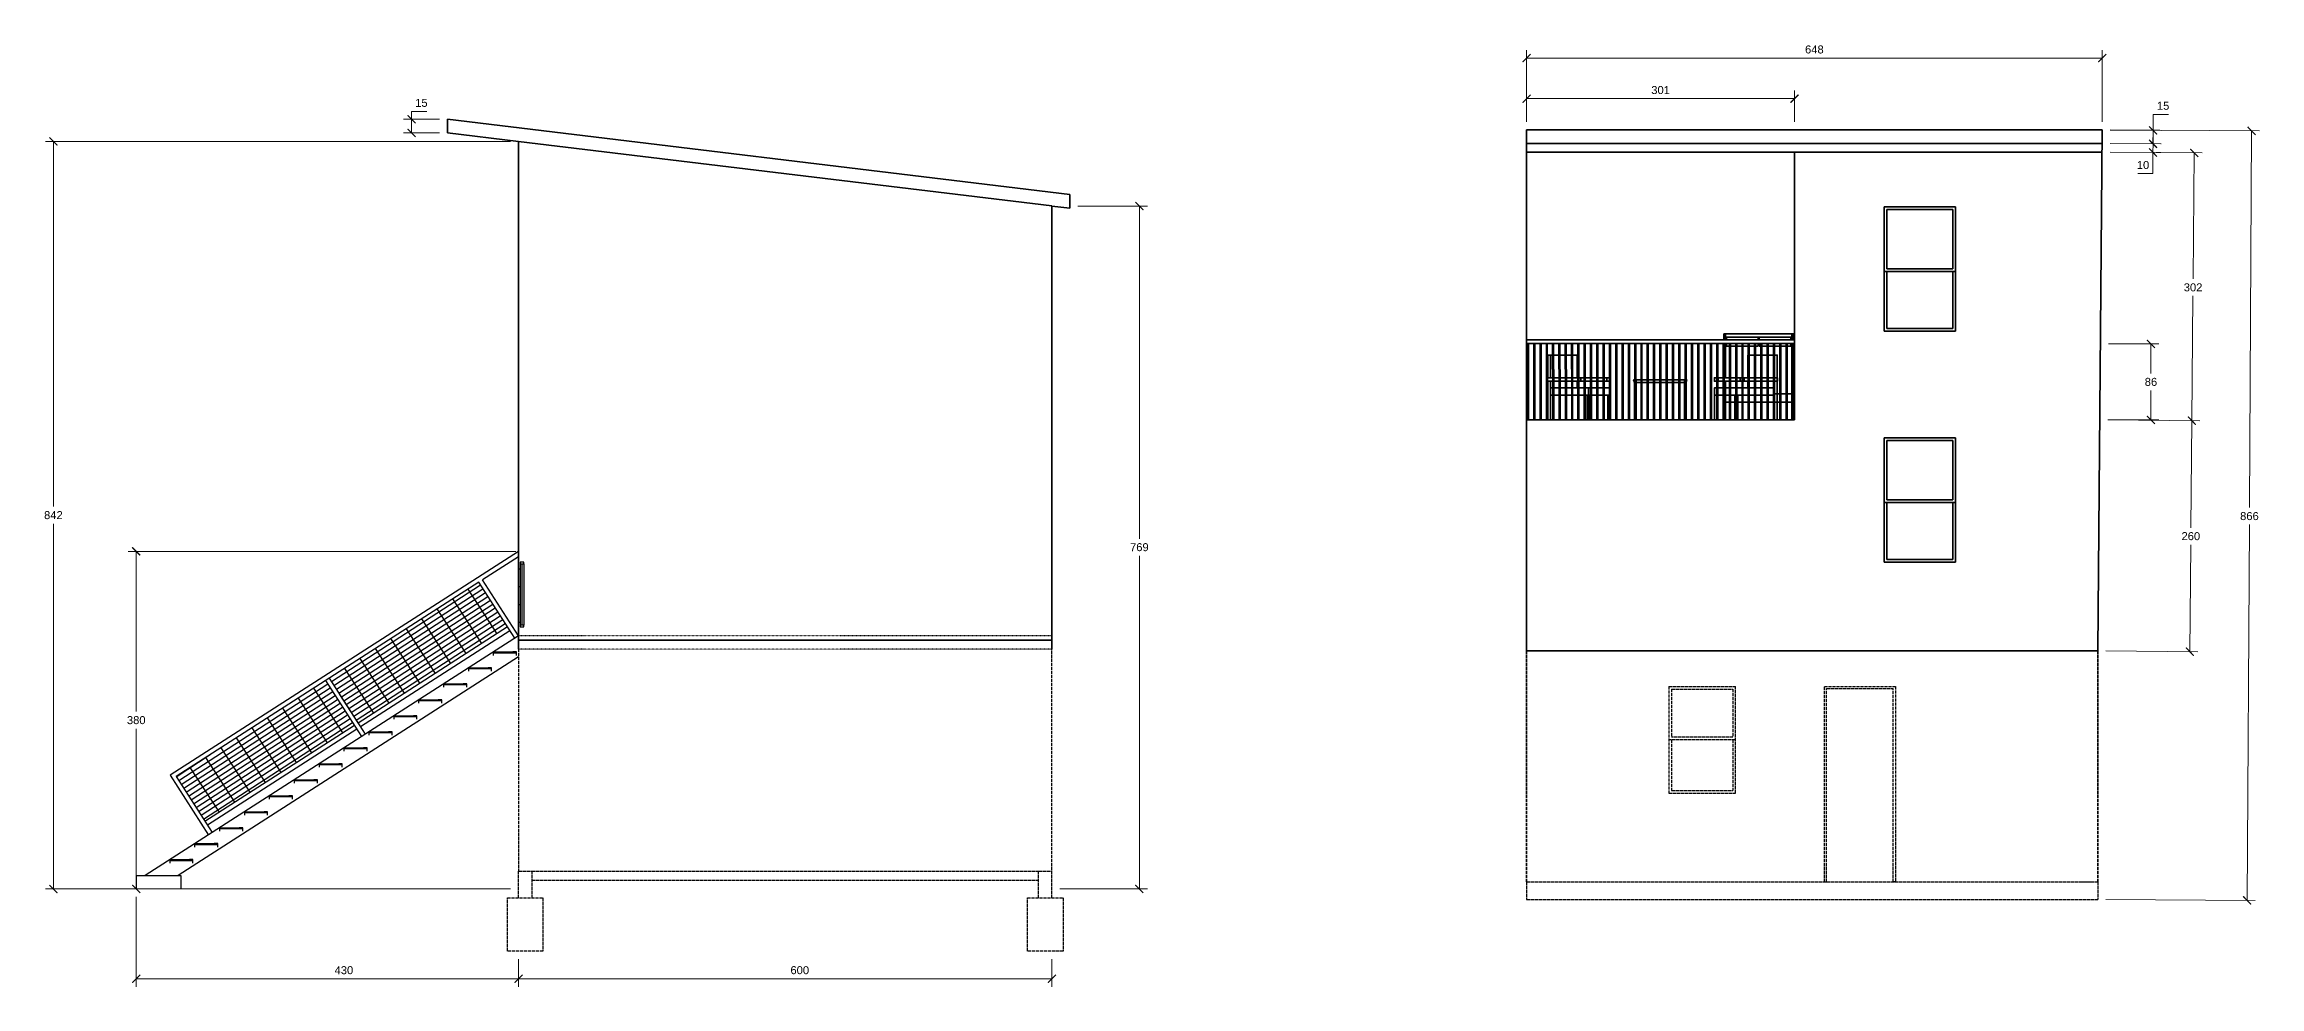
# Model space of a CAD drawing. Header units: millimetres. Extents: x 588 to 4422, y 307 to 1368.
# Drawn here: x 1930 to 4422, y 307 to 1368 of the extents above; entities that cross this region are included whole.
import ezdxf

# ---------------------------------------------------------------- set-up
doc = ezdxf.new("R2010")
doc.units = ezdxf.units.MM
doc.linetypes.add('ACAD_ISO02W100', pattern=[15, 12, -3])
doc.linetypes.add('ACAD_ISO03W100', pattern=[30, 12, -18])
for name, color, linetype in [('A-FLOR-INTR', 3, 'ACAD_ISO03W100'), ('A-FLOR-STRS-EXTR', 1, 'Continuous'), ('A-STRUCTURE', 4, 'Continuous')]:
    doc.layers.add(name, color=color, linetype=linetype)
for name, color, linetype, lineweight in [('A-FLOR-LEVL', 3, 'Continuous', 35), ('A-FURN', 2, 'Continuous', 35), ('A-ROOF', 3, 'Continuous', 35), ('A-WALL-FULL-EXTR', 3, 'Continuous', 35), ('QUOTE', 5, 'Continuous', 13)]:
    doc.layers.add(name, color=color, linetype=linetype, lineweight=lineweight)
doc.styles.get("Standard").update_dxf_attribs({"font": 'arial.ttf'})
doc.dimstyles.new('ISO-25', dxfattribs={"dimtxt": 2.5, "dimasz": 2.5, "dimexe": 1.25, "dimexo": 0.625, "dimtad": 1, "dimtxsty": 'Standard', "dimcen": 2.5, "dimadec": 0, "dimazin": 0, "dimtfac": 1, "dimtmove": 0, "dimatfit": 3, "dimfxl": 1, "dimarcsym": 0})

# ---------------------------------------------------------------- blocks, each defined once
blk = doc.blocks.new('_ArchTick')
at = {"color": 0, "linetype": 'ByBlock', "const_width": 0.15}
blk.add_lwpolyline([(-0.5, -0.5), (0.5, 0.5)], dxfattribs=at)
blk = doc.blocks.new('*D11')
at = {"layer": 'Defpoints', "color": 0, "transparency": 16777216}
for p in [(4243, 1030.9), (4242.3, 945.4), (4299.9, 945.4)]:
    blk.add_point(p, dxfattribs=at)
at = {"layer": 'QUOTE', "color": 0, "transparency": 16777216}
for p, q in [((4252, 1030.9), (4308.9, 1030.9)), ((4299.9, 1030.9), (4299.9, 997.8)), ((4299.9, 945.4), (4299.9, 978.6)), ((4251.3, 945.4), (4308.9, 945.4))]:
    blk.add_line(p, q, dxfattribs=at)
at = {"layer": 'QUOTE', "color": 0, "transparency": 16777216, "xscale": 9, "yscale": 9, "zscale": 9}
for p, rotation in [((4299.9, 1030.9), 90), ((4299.9, 945.4), 270)]:
    blk.add_blockref('_ArchTick', p, dxfattribs=dict(at, rotation=rotation))
at = {"layer": 'QUOTE', "color": 0, "transparency": 16777216, "insert": (4299.9, 988.2), "char_height": 9, "attachment_point": 5}
blk.add_mtext('86', dxfattribs=at)
blk = doc.blocks.new('*D13')
at = {"layer": 'Defpoints', "color": 0, "transparency": 16777216}
for p in [(4242.3, 945.4), (4240, 685.4), (4343.7, 684.5)]:
    blk.add_point(p, dxfattribs=at)
at = {"layer": 'QUOTE', "color": 0, "transparency": 16777216}
for p, q in [((4251.3, 945.4), (4355, 944.5)), ((4346, 944.5), (4344.9, 824.1)), ((4343.7, 684.5), (4344.7, 804.9)), ((4249, 685.3), (4352.7, 684.4))]:
    blk.add_line(p, q, dxfattribs=at)
at = {"layer": 'QUOTE', "color": 0, "transparency": 16777216, "xscale": 9, "yscale": 9, "zscale": 9}
for p, rotation in [((4346, 944.5), 89.50404895550439), ((4343.7, 684.5), 269.5040489555044)]:
    blk.add_blockref('_ArchTick', p, dxfattribs=dict(at, rotation=rotation))
at = {"layer": 'QUOTE', "color": 0, "transparency": 16777216, "insert": (4344.8, 814.5), "char_height": 9, "attachment_point": 5}
blk.add_mtext('260', dxfattribs=at)
blk = doc.blocks.new('*D14')
at = {"layer": 'Defpoints', "color": 0, "transparency": 16777216}
for p in [(4244.9, 1247), (4242.3, 945.4), (4346, 944.5)]:
    blk.add_point(p, dxfattribs=at)
at = {"layer": 'QUOTE', "color": 0, "transparency": 16777216}
for p, q in [((4253.9, 1246.9), (4357.6, 1246)), ((4348.6, 1246.1), (4347.3, 1104.2)), ((4346, 944.5), (4347.2, 1085)), ((4251.3, 945.4), (4355, 944.5))]:
    blk.add_line(p, q, dxfattribs=at)
at = {"layer": 'QUOTE', "color": 0, "transparency": 16777216, "xscale": 9, "yscale": 9, "zscale": 9}
for p, rotation in [((4348.6, 1246.1), 89.5040489555192), ((4346, 944.5), 269.5040489555192)]:
    blk.add_blockref('_ArchTick', p, dxfattribs=dict(at, rotation=rotation))
at = {"layer": 'QUOTE', "color": 0, "transparency": 16777216, "insert": (4347.3, 1094.6), "char_height": 9, "attachment_point": 5}
blk.add_mtext('302', dxfattribs=at)
blk = doc.blocks.new('*D15')
at = {"layer": 'Defpoints', "color": 0, "transparency": 16777216}
for p in [(4245.1, 1271.8), (4240, 405.4), (4408.2, 404.5)]:
    blk.add_point(p, dxfattribs=at)
at = {"layer": 'QUOTE', "color": 0, "transparency": 16777216}
for p, q in [((4254.1, 1271.8), (4422.2, 1270.8)), ((4413.2, 1270.8), (4410.8, 846.7)), ((4408.2, 404.5), (4410.6, 827.5)), ((4249, 405.4), (4417.2, 404.4))]:
    blk.add_line(p, q, dxfattribs=at)
at = {"layer": 'QUOTE', "color": 0, "transparency": 16777216, "xscale": 9, "yscale": 9, "zscale": 9}
for p, rotation in [((4413.2, 1270.8), 89.66430896421528), ((4408.2, 404.5), 269.6643089642153)]:
    blk.add_blockref('_ArchTick', p, dxfattribs=dict(at, rotation=rotation))
at = {"layer": 'QUOTE', "color": 0, "transparency": 16777216, "insert": (4410.7, 837.1), "char_height": 9, "attachment_point": 5}
blk.add_mtext('866', dxfattribs=at)
blk = doc.blocks.new('*D16')
at = {"layer": 'Defpoints', "color": 0, "transparency": 16777216}
for p in [(4245.1, 1271.8), (4245, 1256.7), (4302.2, 1256.2)]:
    blk.add_point(p, dxfattribs=at)
at = {"layer": 'QUOTE', "color": 0, "transparency": 16777216}
for p, q in [((4254.1, 1271.7), (4311.3, 1271.3)), ((4302.2, 1256.2), (4302.3, 1271.3)), ((4302.3, 1271.3), (4302.5, 1289.4)), ((4302.5, 1289.4), (4319.6, 1289.4)), ((4254, 1256.6), (4311.2, 1256.1))]:
    blk.add_line(p, q, dxfattribs=at)
at = {"layer": 'QUOTE', "color": 0, "transparency": 16777216, "xscale": 9, "yscale": 9, "zscale": 9}
for p, rotation in [((4302.3, 1271.3), 89.50402273631893), ((4302.2, 1256.2), 269.504022736319)]:
    blk.add_blockref('_ArchTick', p, dxfattribs=dict(at, rotation=rotation))
at = {"layer": 'QUOTE', "color": 0, "transparency": 16777216, "insert": (4313.6, 1299), "char_height": 9, "attachment_point": 5}
blk.add_mtext('15', dxfattribs=at)
blk = doc.blocks.new('*D17')
at = {"layer": 'Defpoints', "color": 0, "transparency": 16777216}
for p in [(3899, 1307.1), (3597.6, 1271.8), (3899, 1271.8)]:
    blk.add_point(p, dxfattribs=at)
at = {"layer": 'QUOTE', "color": 0, "transparency": 16777216}
for p, q in [((3597.6, 1280.8), (3597.6, 1316.1)), ((3597.6, 1307.1), (3899, 1307.1)), ((3899, 1280.8), (3899, 1316.1))]:
    blk.add_line(p, q, dxfattribs=at)
at = {"layer": 'QUOTE', "color": 0, "transparency": 16777216, "xscale": 9, "yscale": 9, "zscale": 9, "rotation": 180}
blk.add_blockref('_ArchTick', (3597.6, 1307.1), dxfattribs=at)
at = {"layer": 'QUOTE', "color": 0, "transparency": 16777216, "xscale": 9, "yscale": 9, "zscale": 9}
blk.add_blockref('_ArchTick', (3899, 1307.1), dxfattribs=at)
at = {"layer": 'QUOTE', "color": 0, "transparency": 16777216, "insert": (3748.3, 1316.7), "char_height": 9, "attachment_point": 5}
blk.add_mtext('301', dxfattribs=at)
blk = doc.blocks.new('*D12')
at = {"layer": 'Defpoints', "color": 0, "transparency": 16777216}
for p in [(4245.1, 1352.8), (3597.6, 1271.8), (4245.1, 1271.8)]:
    blk.add_point(p, dxfattribs=at)
at = {"layer": 'QUOTE', "color": 0, "transparency": 16777216}
for p, q in [((3597.6, 1280.8), (3597.6, 1361.8)), ((3597.6, 1352.8), (4245.1, 1352.8)), ((4245.1, 1280.8), (4245.1, 1361.8))]:
    blk.add_line(p, q, dxfattribs=at)
at = {"layer": 'QUOTE', "color": 0, "transparency": 16777216, "xscale": 9, "yscale": 9, "zscale": 9, "rotation": 180}
blk.add_blockref('_ArchTick', (3597.6, 1352.8), dxfattribs=at)
at = {"layer": 'QUOTE', "color": 0, "transparency": 16777216, "xscale": 9, "yscale": 9, "zscale": 9}
blk.add_blockref('_ArchTick', (4245.1, 1352.8), dxfattribs=at)
at = {"layer": 'QUOTE', "color": 0, "transparency": 16777216, "insert": (3921.3, 1362.4), "char_height": 9, "attachment_point": 5}
blk.add_mtext('648', dxfattribs=at)
blk = doc.blocks.new('*D18')
at = {"layer": 'Defpoints', "color": 0, "transparency": 16777216}
for p in [(4244.9, 1247), (4245, 1256.7), (4302.2, 1246.5)]:
    blk.add_point(p, dxfattribs=at)
at = {"layer": 'QUOTE', "color": 0, "transparency": 16777216}
for p, q in [((4253.9, 1246.9), (4311.2, 1246.4)), ((4254, 1256.6), (4311.3, 1256.1)), ((4302.2, 1246.5), (4302, 1222.7)), ((4302.3, 1256.2), (4302.2, 1246.5)), ((4302.3, 1256.2), (4302.3, 1265.2)), ((4302, 1222.7), (4285, 1222.7))]:
    blk.add_line(p, q, dxfattribs=at)
at = {"layer": 'QUOTE', "color": 0, "transparency": 16777216, "xscale": 9, "yscale": 9, "zscale": 9}
for p, rotation in [((4302.3, 1256.2), 269.5040227365348), ((4302.2, 1246.5), 89.50402273653474)]:
    blk.add_blockref('_ArchTick', p, dxfattribs=dict(at, rotation=rotation))
at = {"layer": 'QUOTE', "color": 0, "transparency": 16777216, "insert": (4291, 1232.3), "char_height": 9, "attachment_point": 5}
blk.add_mtext('10', dxfattribs=at)
blk = doc.blocks.new('*D29')
at = {"layer": 'Defpoints', "color": 0, "transparency": 16777216}
for p in [(2033.6, 417.4), (2463.6, 347.4), (2033.6, 316.3)]:
    blk.add_point(p, dxfattribs=at)
at = {"layer": 'QUOTE', "color": 0, "transparency": 16777216}
for p, q in [((2033.6, 408.4), (2033.6, 307.3)), ((2463.6, 338.4), (2463.6, 307.3)), ((2463.6, 316.3), (2033.6, 316.3))]:
    blk.add_line(p, q, dxfattribs=at)
at = {"layer": 'QUOTE', "color": 0, "transparency": 16777216, "xscale": 9, "yscale": 9, "zscale": 9, "rotation": 180}
blk.add_blockref('_ArchTick', (2033.6, 316.3), dxfattribs=at)
at = {"layer": 'QUOTE', "color": 0, "transparency": 16777216, "xscale": 9, "yscale": 9, "zscale": 9}
blk.add_blockref('_ArchTick', (2463.6, 316.3), dxfattribs=at)
at = {"layer": 'QUOTE', "color": 0, "transparency": 16777216, "insert": (2267.2, 325.9), "char_height": 9, "attachment_point": 5}
blk.add_mtext('430', dxfattribs=at)
blk = doc.blocks.new('*D26')
at = {"layer": 'Defpoints', "color": 0, "transparency": 16777216}
for p in [(2033.6, 797.4), (2469.6, 797.4), (2463.6, 417.4)]:
    blk.add_point(p, dxfattribs=at)
at = {"layer": 'QUOTE', "color": 0, "transparency": 16777216}
for p, q in [((2460.6, 797.4), (2024.6, 797.4)), ((2033.6, 797.4), (2033.6, 617)), ((2033.6, 417.4), (2033.6, 597.8)), ((2454.6, 417.4), (2024.6, 417.4))]:
    blk.add_line(p, q, dxfattribs=at)
at = {"layer": 'QUOTE', "color": 0, "transparency": 16777216, "xscale": 9, "yscale": 9, "zscale": 9}
for p, rotation in [((2033.6, 797.4), 90), ((2033.6, 417.4), 270)]:
    blk.add_blockref('_ArchTick', p, dxfattribs=dict(at, rotation=rotation))
at = {"layer": 'QUOTE', "color": 0, "transparency": 16777216, "insert": (2033.6, 607.4), "char_height": 9, "attachment_point": 5}
blk.add_mtext('380', dxfattribs=at)
blk = doc.blocks.new('*D27')
at = {"layer": 'Defpoints', "color": 0, "transparency": 16777216}
for p in [(2463.6, 347.4), (3063.6, 347.4), (3063.6, 316.3)]:
    blk.add_point(p, dxfattribs=at)
at = {"layer": 'QUOTE', "color": 0, "transparency": 16777216}
for p, q in [((2463.6, 338.4), (2463.6, 307.3)), ((3063.6, 338.4), (3063.6, 307.3)), ((2463.6, 316.3), (3063.6, 316.3))]:
    blk.add_line(p, q, dxfattribs=at)
at = {"layer": 'QUOTE', "color": 0, "transparency": 16777216, "xscale": 9, "yscale": 9, "zscale": 9, "rotation": 180}
blk.add_blockref('_ArchTick', (2463.6, 316.3), dxfattribs=at)
at = {"layer": 'QUOTE', "color": 0, "transparency": 16777216, "xscale": 9, "yscale": 9, "zscale": 9}
blk.add_blockref('_ArchTick', (3063.6, 316.3), dxfattribs=at)
at = {"layer": 'QUOTE', "color": 0, "transparency": 16777216, "insert": (2780, 325.9), "char_height": 9, "attachment_point": 5}
blk.add_mtext('600', dxfattribs=at)
blk = doc.blocks.new('*D30')
at = {"layer": 'Defpoints', "color": 0, "transparency": 16777216}
for p in [(1940.4, 1258.9), (2463.6, 1258.9), (2034.3, 417.4)]:
    blk.add_point(p, dxfattribs=at)
at = {"layer": 'QUOTE', "color": 0, "transparency": 16777216}
for p, q in [((2454.6, 1258.9), (1931.4, 1258.9)), ((1940.4, 1258.9), (1940.4, 847.8)), ((1940.4, 417.4), (1940.4, 828.6)), ((2025.3, 417.4), (1931.4, 417.4))]:
    blk.add_line(p, q, dxfattribs=at)
at = {"layer": 'QUOTE', "color": 0, "transparency": 16777216, "xscale": 9, "yscale": 9, "zscale": 9}
for p, rotation in [((1940.4, 1258.9), 90), ((1940.4, 417.4), 270)]:
    blk.add_blockref('_ArchTick', p, dxfattribs=dict(at, rotation=rotation))
at = {"layer": 'QUOTE', "color": 0, "transparency": 16777216, "insert": (1940.4, 838.2), "char_height": 9, "attachment_point": 5}
blk.add_mtext('842', dxfattribs=at)
blk = doc.blocks.new('*D31')
at = {"layer": 'Defpoints', "color": 0, "transparency": 16777216}
for p in [(2343.3, 1283.8), (2383.6, 1283.8), (2383.6, 1268.6)]:
    blk.add_point(p, dxfattribs=at)
at = {"layer": 'QUOTE', "color": 0, "transparency": 16777216}
for p, q in [((2374.6, 1283.8), (2334.3, 1283.8)), ((2343.3, 1283.8), (2343.3, 1292.8)), ((2343.3, 1292.8), (2360.5, 1292.8)), ((2343.3, 1268.6), (2343.3, 1283.8)), ((2374.6, 1268.6), (2334.3, 1268.6))]:
    blk.add_line(p, q, dxfattribs=at)
at = {"layer": 'QUOTE', "color": 0, "transparency": 16777216, "xscale": 9, "yscale": 9, "zscale": 9}
for p, rotation in [((2343.3, 1283.8), 90), ((2343.3, 1268.6), 270)]:
    blk.add_blockref('_ArchTick', p, dxfattribs=dict(at, rotation=rotation))
at = {"layer": 'QUOTE', "color": 0, "transparency": 16777216, "insert": (2354.4, 1302.3), "char_height": 9, "attachment_point": 5}
blk.add_mtext('15', dxfattribs=at)
blk = doc.blocks.new('*D28')
at = {"layer": 'Defpoints', "color": 0, "transparency": 16777216}
for p in [(3083.6, 1186.2), (3063.6, 417.4), (3162, 417.4)]:
    blk.add_point(p, dxfattribs=at)
at = {"layer": 'QUOTE', "color": 0, "transparency": 16777216}
for p, q in [((3092.6, 1186.2), (3171, 1186.2)), ((3162, 1186.2), (3162, 811.7)), ((3162, 417.4), (3162, 792.6)), ((3072.6, 417.4), (3171, 417.4))]:
    blk.add_line(p, q, dxfattribs=at)
at = {"layer": 'QUOTE', "color": 0, "transparency": 16777216, "xscale": 9, "yscale": 9, "zscale": 9}
for p, rotation in [((3162, 1186.2), 90), ((3162, 417.4), 270)]:
    blk.add_blockref('_ArchTick', p, dxfattribs=dict(at, rotation=rotation))
at = {"layer": 'QUOTE', "color": 0, "transparency": 16777216, "insert": (3162, 802.1), "char_height": 9, "attachment_point": 5}
blk.add_mtext('769', dxfattribs=at)

msp = doc.modelspace()

# ---------------------------------------------------------------- hatches: boundary and pattern name
at = {"layer": 'A-FLOR-STRS-EXTR'}
h = msp.add_hatch(dxfattribs=at)
h.set_pattern_fill('GRATE', color=256, scale=6.5, angle=123, style=0)
h.set_pattern_definition([(213, (32416.659, -4835.6285), (2.809997, -4.327016), []), (303, (32416.66, -4835.629), (17.308064, 11.239988), [])])
h.paths.add_polyline_path([(2451.3, 712.3), (2418.9, 762.7), (2250.8, 654.6), (2283.2, 604.2)])
h.paths.add_polyline_path([(2246.6, 651.9), (2078.5, 543.9), (2110.9, 493.5), (2279, 601.5)])

# ---------------------------------------------------------------- linework, layer by layer
at = {"layer": 'A-FLOR-INTR', "ltscale": 0.01}
msp.add_line((3063.6, 687.4), (2463.6, 687.4), dxfattribs=at)
at = {"layer": 'A-FLOR-INTR', "linetype": 'ACAD_ISO03W100', "ltscale": 0.01}
msp.add_lwpolyline([(3063.6, 702.4), (2463.6, 702.4)], dxfattribs=at)
at = {"layer": 'A-FLOR-LEVL'}
for p, q in [((2463.6, 687.4), (2463.6, 702.4)), ((3063.6, 697.4), (2463.6, 697.4)), ((3597.6, 685.4), (4240, 685.4))]:
    msp.add_line(p, q, dxfattribs=at)
at = {"layer": 'A-FLOR-STRS-EXTR'}
for p, q in [((2463.6, 797.4), (2071.6, 545.4)), ((2463.6, 791.4), (2423.1, 765.4)), ((2418.9, 762.7), (2078.5, 543.9)), ((2463.6, 702.4), (2043.6, 432.4)), ((2451.3, 712.3), (2283.2, 604.2)), ((2454, 708.1), (2285.9, 600)), ((2463.6, 678.6), (2080.6, 432.4)), ((2435.6, 683.4), (2461.4, 683.4)), ((2439.6, 684.4), (2457.4, 684.4)), ((2383.6, 648.4), (2401.4, 648.4)), ((2407.6, 665.4), (2433.4, 665.4)), ((2411.6, 666.4), (2429.4, 666.4)), ((2351.6, 629.4), (2377.4, 629.4)), ((2355.6, 630.4), (2373.4, 630.4)), ((2379.6, 647.4), (2405.4, 647.4)), ((2279, 601.5), (2110.9, 493.5)), ((2323.6, 611.4), (2349.4, 611.4)), ((2327.6, 612.4), (2345.4, 612.4)), ((2281.7, 597.3), (2113.6, 489.3)), ((2267.6, 575.4), (2293.4, 575.4)), ((2271.6, 576.4), (2289.4, 576.4)), ((2295.6, 593.4), (2321.4, 593.4)), ((2299.6, 594.4), (2317.4, 594.4)), ((2239.6, 557.4), (2265.4, 557.4)), ((2243.6, 558.4), (2261.4, 558.4)), ((2211.6, 539.4), (2237.4, 539.4)), ((2215.6, 540.4), (2233.4, 540.4)), ((2155.6, 503.4), (2181.4, 503.4)), ((2159.6, 504.4), (2177.4, 504.4)), ((2183.6, 521.4), (2209.4, 521.4)), ((2187.6, 522.4), (2205.4, 522.4)), ((2127.6, 485.4), (2153.4, 485.4)), ((2131.6, 486.4), (2149.4, 486.4)), ((2071.6, 449.4), (2097.4, 449.4)), ((2075.6, 450.4), (2093.4, 450.4)), ((2099.6, 467.4), (2125.4, 467.4)), ((2103.6, 468.4), (2121.4, 468.4))]:
    msp.add_line(p, q, dxfattribs=at)
for points in [[(2465.6, 777.4), (2463.6, 777.4)], [(2469.6, 785.4), (2465.6, 785.4), (2465.6, 783.4), (2469.6, 783.4), (2469.6, 785.4)], [(2465.6, 783.4), (2465.6, 714.4)], [(2467.6, 714.4), (2467.6, 783.4)], [(2469.6, 783.4), (2469.6, 714.4)], [(2459.4, 699.7), (2418.9, 762.7)], [(2463.6, 702.4), (2423.1, 765.4)], [(2465.6, 757.4), (2463.6, 757.4)], [(2465.6, 737.4), (2463.6, 737.4)], [(2465.6, 717.4), (2463.6, 717.4)], [(2469.6, 714.4), (2465.6, 714.4), (2465.6, 712.4), (2469.6, 712.4), (2469.6, 714.4)], [(2435.6, 680.4), (2435.6, 684.4), (2439.6, 684.4)], [(2461.4, 680.4), (2461.4, 684.4), (2457.4, 684.4)], [(2246.6, 651.9), (2287.1, 588.9)], [(2250.8, 654.6), (2291.3, 591.6)], [(2379.6, 644.4), (2379.6, 648.4), (2383.6, 648.4)], [(2405.4, 644.4), (2405.4, 648.4), (2401.4, 648.4)], [(2407.6, 662.4), (2407.6, 666.4), (2411.6, 666.4)], [(2433.4, 662.4), (2433.4, 666.4), (2429.4, 666.4)], [(2351.6, 626.4), (2351.6, 630.4), (2355.6, 630.4)], [(2377.4, 626.4), (2377.4, 630.4), (2373.4, 630.4)], [(2323.6, 608.4), (2323.6, 612.4), (2327.6, 612.4)], [(2349.4, 608.4), (2349.4, 612.4), (2345.4, 612.4)], [(2267.6, 572.4), (2267.6, 576.4), (2271.6, 576.4)], [(2293.4, 572.4), (2293.4, 576.4), (2289.4, 576.4)], [(2295.6, 590.4), (2295.6, 594.4), (2299.6, 594.4)], [(2321.4, 590.4), (2321.4, 594.4), (2317.4, 594.4)], [(2239.6, 554.4), (2239.6, 558.4), (2243.6, 558.4)], [(2265.4, 554.4), (2265.4, 558.4), (2261.4, 558.4)], [(2071.6, 545.4), (2114.8, 478.1)], [(2078.5, 543.9), (2119, 480.9)], [(2211.6, 536.4), (2211.6, 540.4), (2215.6, 540.4)], [(2237.4, 536.4), (2237.4, 540.4), (2233.4, 540.4)], [(2155.6, 500.4), (2155.6, 504.4), (2159.6, 504.4)], [(2181.4, 500.4), (2181.4, 504.4), (2177.4, 504.4)], [(2183.6, 518.4), (2183.6, 522.4), (2187.6, 522.4)], [(2209.4, 518.4), (2209.4, 522.4), (2205.4, 522.4)], [(2127.6, 482.4), (2127.6, 486.4), (2131.6, 486.4)], [(2153.4, 482.4), (2153.4, 486.4), (2149.4, 486.4)], [(2071.6, 446.4), (2071.6, 450.4), (2075.6, 450.4)], [(2097.4, 446.4), (2097.4, 450.4), (2093.4, 450.4)], [(2099.6, 464.4), (2099.6, 468.4), (2103.6, 468.4)], [(2125.4, 464.4), (2125.4, 468.4), (2121.4, 468.4)], [(2033.6, 432.4), (2083.6, 432.4), (2083.6, 417.4)], [(2033.6, 432.4), (2033.6, 417.4)]]:
    msp.add_lwpolyline(points, dxfattribs=at)
at = {"layer": 'A-FURN'}
for p, q in [((3597.6, 1031.4), (3899, 1031.4)), ((3598.5, 1031.4), (3598.5, 945.4)), ((3599.6, 945.4), (3599.6, 1031.4)), ((3605.6, 1031.4), (3605.6, 945.4)), ((3606.7, 945.4), (3606.7, 1031.4)), ((3612.7, 1031.4), (3612.7, 945.4)), ((3613.8, 945.4), (3613.8, 1031.4)), ((3619.8, 1031.4), (3619.8, 945.4)), ((3620.9, 945.4), (3620.9, 1031.4)), ((3669.5, 1031.4), (3669.5, 973.4)), ((3690.8, 1031.4), (3690.8, 945.4)), ((3697.9, 1031.4), (3697.9, 945.4)), ((3699, 945.4), (3699, 1031.4)), ((3705, 1031.4), (3705, 945.4)), ((3706.1, 945.4), (3706.1, 1031.4)), ((3712.1, 1031.4), (3712.1, 945.4)), ((3713.2, 945.4), (3713.2, 1031.4)), ((3719.2, 1031.4), (3719.2, 945.4)), ((3720.3, 945.4), (3720.3, 1031.4)), ((3776, 1031.4), (3776, 945.4)), ((3777.1, 945.4), (3777.1, 1031.4)), ((3783.1, 1031.4), (3783.1, 945.4)), ((3784.2, 945.4), (3784.2, 1031.4)), ((3790.2, 1031.4), (3790.2, 945.4)), ((3791.3, 945.4), (3791.3, 1031.4)), ((3797.3, 1031.4), (3797.3, 945.4)), ((3798.4, 945.4), (3798.4, 1031.4)), ((3804.4, 1031.4), (3804.4, 945.4)), ((3805.5, 945.4), (3805.5, 1031.4)), ((3811.5, 1031.4), (3811.5, 945.4)), ((3897.8, 1042.4), (3819.4, 1042.4)), ((3819.4, 1042.4), (3819.4, 1035.4)), ((3821.3, 1042.4), (3821.3, 1035.4)), ((3896, 1038.4), (3821.3, 1038.4)), ((3821.3, 1031.4), (3821.3, 992.9)), ((3822.3, 1038.4), (3822.3, 1035.4)), ((3822.3, 1031.4), (3822.3, 1028.4)), ((3822.3, 1028.4), (3825.7, 1028.4)), ((3826.8, 964), (3826.8, 1031.4)), ((3826.8, 1028.4), (3832.8, 1028.4)), ((3832.8, 1031.4), (3832.8, 945.4)), ((3833.9, 945.4), (3833.9, 1031.4)), ((3833.9, 1028.4), (3839.9, 1028.4)), ((3841, 1028.4), (3847, 1028.4)), ((3848.1, 1028.4), (3854.1, 1028.4)), ((3855.2, 1028.4), (3858.1, 1028.4)), ((3858.1, 1038.4), (3858.1, 1035.4)), ((3858.1, 1031.4), (3858.1, 1028.4)), ((3859.1, 1038.4), (3859.1, 1035.4)), ((3859.1, 1031.4), (3859.1, 1028.4)), ((3859.1, 1028.4), (3861.2, 1028.4)), ((3862.3, 1028.4), (3868.3, 1028.4)), ((3869.4, 1028.4), (3875.4, 1028.4)), ((3876.5, 1028.4), (3882.5, 1028.4)), ((3883.6, 1028.4), (3889.6, 1028.4)), ((3890.7, 1028.4), (3895, 1028.4)), ((3895, 1035.4), (3895, 1038.4)), ((3895, 1028.4), (3895, 1031.4)), ((3895, 1031.4), (3896, 1031.4)), ((3896, 1042.4), (3896, 1038.4)), ((3896, 1035.4), (3896, 1038.4)), ((3896, 945.4), (3896, 1031.4)), ((3897.8, 1035.4), (3897.8, 1042.4)), ((3897.8, 945.4), (3897.8, 1031.4)), ((3621.1, 1018.4), (3621.1, 1018.4)), ((3624.4, 992.9), (3624.4, 1018.4)), ((3634, 1018.4, 14.4), (3628, 1018.4, 7.6)), ((3630.4, 1018.4), (3633.4, 1018.4)), ((3641.1, 1018.4, 22.4), (3635.1, 1018.4, 15.7)), ((3635.1, 1018.4), (3637.5, 1018.4)), ((3638.6, 1018.4), (3641.1, 1018.4)), ((3648.2, 1018.4, 30.5), (3642.2, 1018.4, 23.7)), ((3654.4, 1018.4, 37.5), (3649.3, 1018.4, 31.7)), ((3654.4, 1018.4, 37.5), (3654.4, 992.9)), ((3846.3, 1018.4, 37.5), (3847, 1018.4, 36.7)), ((3846.3, 1018.4, 37.5), (3846.3, 992.9)), ((3848.1, 1018.4, 35.5), (3854.1, 1018.4, 28.7)), ((3855.2, 1018.4, 27.5), (3861.2, 1018.4, 20.7)), ((3862.3, 1018.4, 19.4), (3868.3, 1018.4, 12.6)), ((3869.4, 1018.4, 11.4), (3875.4, 1018.4, 4.6)), ((3624.4, 981.4), (3627, 981.4)), ((3627, 973.4), (3624.4, 973.4)), ((3634.1, 992.9), (3628.1, 992.9)), ((3634.1, 989), (3628.1, 989)), ((3628.1, 981.4), (3634.1, 981.4)), ((3634.1, 973.4), (3628.1, 973.4)), ((3641.2, 992.9), (3635.2, 992.9)), ((3641.2, 989), (3635.2, 989)), ((3635.2, 981.4), (3641.2, 981.4)), ((3641.2, 973.4), (3635.2, 973.4)), ((3648.3, 992.9), (3642.3, 992.9)), ((3648.3, 989), (3642.3, 989)), ((3642.3, 981.4), (3648.3, 981.4)), ((3648.3, 973.4), (3642.3, 973.4)), ((3655.3, 992.9), (3649.4, 992.9)), ((3655.4, 989), (3649.4, 989)), ((3649.4, 981.4), (3655.4, 981.4)), ((3655.4, 973.4), (3649.4, 973.4)), ((3654.4, 989), (3654.4, 981.4)), ((3658.6, 992.9), (3656.4, 992.9)), ((3658.6, 989), (3656.5, 989)), ((3656.5, 981.4), (3662.5, 981.4)), ((3662.5, 973.4), (3656.5, 973.4)), ((3669.5, 992.9), (3663.5, 992.9)), ((3669.5, 989), (3663.5, 989)), ((3663.6, 981.4), (3669.5, 981.4)), ((3665.6, 945.4), (3665.6, 973.4)), ((3668.7, 945.4), (3668.7, 973.4)), ((3676.6, 992.9), (3670.6, 992.9)), ((3676.6, 989), (3670.6, 989)), ((3670.6, 981.4), (3676.6, 981.4)), ((3670.6, 973.4), (3670.6, 945.4)), ((3677.7, 981.4), (3683.7, 981.4)), ((3677.7, 973.4), (3677.7, 945.4)), ((3690.8, 992.9), (3684.8, 992.9)), ((3690.8, 989), (3684.8, 989)), ((3684.8, 981.4), (3690.8, 981.4)), ((3684.8, 973.4), (3684.8, 945.4)), ((3687.8, 992.9), (3687.8, 989)), ((3688.9, 973.4), (3688.9, 945.4)), ((3719.2, 987.4), (3719, 987.4)), ((3726.3, 990.4), (3720.3, 990.4)), ((3726.3, 987.4), (3720.8, 987.4)), ((3733.4, 990.4), (3727.4, 990.4)), ((3733.4, 987.4), (3727.4, 987.4)), ((3740.5, 990.4), (3734.5, 990.4)), ((3740.5, 987.4), (3734.5, 987.4)), ((3747.6, 990.4), (3741.6, 990.4)), ((3747.6, 987.4), (3741.6, 987.4)), ((3754.7, 990.4), (3748.7, 990.4)), ((3754.7, 987.4), (3748.7, 987.4)), ((3761.8, 990.4), (3755.8, 990.4)), ((3761.8, 987.4), (3755.8, 987.4)), ((3768.9, 990.4), (3762.9, 990.4)), ((3768.9, 987.4), (3762.9, 987.4)), ((3776, 990.4), (3770, 990.4)), ((3775.2, 987.4), (3770, 987.4)), ((3811.5, 973.4), (3808.8, 973.4)), ((3812.6, 992.9), (3818.6, 992.9)), ((3812.6, 989), (3818.6, 989)), ((3818.6, 981.4), (3812.6, 981.4)), ((3812.9, 992.9), (3812.9, 989)), ((3819.7, 973.4), (3825.7, 973.4)), ((3821.3, 989), (3821.3, 945.4)), ((3826.8, 992.9), (3832.8, 992.9)), ((3826.8, 989), (3832.8, 989)), ((3832.8, 981.4), (3826.8, 981.4)), ((3826.8, 973.4), (3832.8, 973.4)), ((3832, 945.4), (3832, 973.4)), ((3833.9, 992.9), (3839.9, 992.9)), ((3833.9, 989), (3839.9, 989)), ((3833.9, 981.4), (3839.9, 981.4)), ((3833.9, 973.4), (3839.9, 973.4)), ((3835.1, 945.4), (3835.1, 973.4)), ((3837.8, 992.9), (3837.8, 989)), ((3847, 981.4), (3841, 981.4)), ((3841, 973.4), (3847, 973.4)), ((3842.2, 992.9), (3847, 992.9)), ((3842.2, 989), (3847, 989)), ((3846.3, 989), (3846.3, 981.4)), ((3848.1, 992.9), (3854.1, 992.9)), ((3848.1, 989), (3854.1, 989)), ((3854.1, 981.4), (3848.1, 981.4)), ((3848.1, 973.4), (3854.1, 973.4)), ((3855.2, 992.9), (3861.2, 992.9)), ((3855.2, 989), (3861.2, 989)), ((3861.2, 981.4), (3855.2, 981.4)), ((3855.2, 973.4), (3861.2, 973.4)), ((3862.3, 992.9), (3868.3, 992.9)), ((3862.3, 989), (3868.3, 989)), ((3868.3, 981.4), (3862.3, 981.4)), ((3862.3, 973.4), (3868.3, 973.4)), ((3869.4, 992.9), (3875.4, 992.9)), ((3869.4, 989), (3875.4, 989)), ((3875.4, 981.4), (3869.4, 981.4)), ((3869.4, 973.4), (3875.4, 973.4)), ((3876.4, 973.4), (3876.4, 981.4)), ((3896, 974.9), (3876.4, 974.9)), ((3776, 947.4), (3775.2, 947.4)), ((3825.7, 965.4), (3821.3, 965.4)), ((3826.8, 945.4), (3826.8, 965.4)), ((3832, 965.4), (3826.8, 965.4)), ((3839.9, 965.4), (3835.1, 965.4)), ((3847, 965.4), (3841, 965.4)), ((3854.1, 965.4), (3848.1, 965.4)), ((3861.2, 965.4), (3855.2, 965.4)), ((3868.3, 965.4), (3862.3, 965.4)), ((3875.4, 965.4), (3869.4, 965.4)), ((3882.5, 965.4), (3876.4, 965.4)), ((3889.6, 965.4), (3883.6, 965.4)), ((3896, 965.4), (3890.7, 965.4)), ((3614, 945.4), (3617, 945.4)), ((3652, 945.4), (3650.9, 945.4)), ((3670.3, 945.4), (3671.4, 945.4))]:
    msp.add_line(p, q, dxfattribs=at)
for points in [[(3899, 945.4), (3899, 1035.4), (3597.6, 1035.4)], [(3597.6, 1025.4), (3597.6, 945.4), (3600.6, 945.4), (3601.7, 945.4)], [(3626.9, 1031.4), (3627, 973.4), (3627, 945.4)], [(3628, 1031.4), (3628.1, 973.4), (3628.1, 945.4)], [(3634, 1031.4), (3634.1, 973.4), (3634.1, 945.4)], [(3635.1, 1031.4), (3635.2, 973.4), (3635.2, 945.4)], [(3641.1, 1031.4), (3641.2, 973.4), (3641.2, 945.4)], [(3642.2, 1031.4), (3642.3, 973.4), (3642.3, 945.4)], [(3648.2, 1031.4), (3648.3, 973.4), (3648.3, 945.4)], [(3649.3, 1031.4), (3649.4, 973.4), (3649.4, 945.4)], [(3655.3, 1031.4), (3655.4, 973.4), (3655.4, 945.4)], [(3656.4, 1031.4), (3656.5, 973.4), (3656.5, 945.4)], [(3662.4, 1031.4), (3662.5, 973.4), (3662.5, 945.4)], [(3663.5, 1031.4), (3663.6, 973.4), (3663.6, 945.4)], [(3670.6, 1031.4), (3670.6, 973.4), (3676.6, 973.4)], [(3676.6, 945.4), (3676.6, 973.4), (3676.6, 1031.4)], [(3677.7, 1031.4), (3677.7, 973.4), (3683.7, 973.4)], [(3683.7, 945.4), (3683.7, 973.4), (3683.7, 1031.4)], [(3684.8, 1031.4), (3684.8, 973.4), (3690.8, 973.4)], [(3691.9, 1031.4), (3692, 945.4), (3692, 973.4), (3691.9, 973.4)], [(3726.3, 1031.4), (3726.3, 987.4), (3726.3, 945.4)], [(3727.4, 945.4), (3727.4, 987.4), (3727.4, 1031.4)], [(3733.4, 1031.4), (3733.4, 987.4), (3733.4, 945.4)], [(3734.5, 945.4), (3734.5, 987.4), (3734.5, 1031.4)], [(3740.5, 1031.4), (3740.5, 987.4), (3740.5, 945.4)], [(3741.6, 945.4), (3741.6, 987.4), (3741.6, 1031.4)], [(3747.6, 1031.4), (3747.6, 987.4), (3747.6, 945.4)], [(3748.7, 945.4), (3748.7, 987.4), (3748.7, 1031.4)], [(3754.7, 1031.4), (3754.7, 987.4), (3754.7, 945.4)], [(3755.8, 945.4), (3755.8, 987.4), (3755.8, 1031.4)], [(3761.8, 1031.4), (3761.8, 987.4), (3761.8, 945.4)], [(3762.9, 945.4), (3762.9, 987.4), (3762.9, 1031.4)], [(3768.9, 1031.4), (3768.9, 987.4), (3768.9, 945.4)], [(3770, 945.4), (3770, 987.4), (3770, 1031.4)], [(3812.6, 1031.4), (3812.6, 945.4), (3812.6, 973.4), (3818.6, 973.4), (3818.6, 945.4), (3818.6, 1031.4)], [(3819.7, 945.4), (3819.7, 973.4), (3819.7, 1031.4)], [(3825.7, 1031.4), (3825.7, 965.4), (3825.7, 945.4)], [(3839.9, 1031.4), (3839.9, 965.4), (3839.9, 945.4)], [(3841, 945.4), (3841, 965.4), (3841, 1031.4)], [(3847, 1031.4), (3847, 965.4), (3847, 945.4)], [(3848.1, 1031.4), (3848.1, 965.4), (3848.1, 945.4)], [(3854.1, 1031.4), (3854.1, 965.4), (3854.1, 945.4)], [(3855.2, 1031.4), (3855.2, 965.4), (3855.2, 945.4)], [(3861.2, 1031.4), (3861.2, 965.4), (3861.2, 945.4)], [(3862.3, 1031.4), (3862.3, 965.4), (3862.3, 945.4)], [(3868.3, 1031.4), (3868.3, 965.4), (3868.3, 945.4)], [(3869.4, 1031.4), (3869.4, 965.4), (3869.4, 945.4)], [(3875.4, 1031.4), (3875.4, 965.4), (3875.4, 945.4)], [(3876.4, 945.4), (3876.4, 965.4), (3876.5, 1031.4)], [(3883.6, 945.4), (3883.6, 965.4), (3883.6, 1031.4), (3882.5, 1031.4), (3882.5, 945.4)], [(3889.6, 1031.4), (3889.6, 965.4), (3889.6, 945.4)], [(3890.7, 945.4), (3890.7, 965.4), (3890.7, 1031.4)], [(3896.7, 1031.4), (3896.7, 965.4), (3896.7, 945.4)], [(3897.8, 945.4), (3897.8, 965.4), (3897.8, 1031.4)], [(3627, 989), (3621, 989), (3621, 992.9), (3627, 992.9)], [(3621.3, 945.4), (3621.3, 973.4), (3621.3, 981.4), (3621.3, 989)], [(3624.4, 945.4), (3624.4, 973.4), (3624.4, 981.4), (3624.4, 989)], [(3662.4, 992.9), (3658.6, 992.9), (3658.6, 989), (3662.4, 989)], [(3669.5, 945.4), (3669.5, 973.4), (3663.6, 973.4)], [(3667.2, 981.4), (3667.2, 973.4), (3667.2, 945.4)], [(3683.7, 992.9), (3678.3, 992.9), (3677.7, 992.9)], [(3683.7, 989), (3678.3, 989), (3677.7, 989)], [(3691.9, 989), (3692, 989), (3692, 992.9), (3691.9, 992.9)], [(3691.9, 981.4), (3692, 981.4), (3692, 973.4)], [(3719.2, 990.4), (3718, 990.4), (3719, 987.4), (3719, 947.4), (3719, 945.4)], [(3720.3, 987.4), (3720.8, 987.4), (3720.8, 990.4), (3720.8, 945.4)], [(3775.2, 990.4), (3775.2, 945.4), (3775.2, 990.4), (3775.2, 987.4), (3776.1, 987.4), (3777, 987.4)], [(3777.1, 990.4), (3778, 990.4), (3777, 987.4), (3777, 947.4), (3777, 945.4)], [(3811.5, 989), (3808.8, 989), (3808.8, 992.9), (3811.5, 992.9)], [(3811.5, 981.4), (3808.8, 981.4), (3808.8, 973.4), (3808.8, 945.4)], [(3819.7, 992.9), (3822.5, 992.9), (3825.7, 992.9)], [(3819.7, 989), (3822.5, 989), (3825.7, 989)], [(3825.7, 981.4), (3822.5, 981.4), (3819.7, 981.4)], [(3841, 992.9), (3842.2, 992.9), (3842.2, 989), (3841, 989)], [(3876.4, 989), (3879.7, 989), (3879.7, 992.9), (3876.4, 992.9)], [(3719, 947.4), (3719.2, 947.4), (3718.9, 947.4)], [(3604.7, 945.4), (3605.8, 945.4), (3608.8, 945.4)]]:
    msp.add_lwpolyline(points, dxfattribs=at)
msp.add_lwpolyline([(3720.3, 947.4), (3720.8, 947.4)], close=True, dxfattribs=at)
for points in [[(3621.3, 992.9, 0), (3621.3, 1018.4, 0), (3626.9, 1018.4, 6.4)], [(3879.5, 965.4, 0), (3879.5, 945.4, 0), (3879.5, 1018.4, 0), (3876.5, 1018.4, 3.4)]]:
    msp.add_polyline3d(points, dxfattribs=at)
at = {"layer": 'A-ROOF'}
for p, q in [((2383.6, 1268.6), (2383.6, 1283.8)), ((3597.6, 1256.7), (3597.6, 1271.8)), ((3597.6, 1271.8), (4245.1, 1271.8)), ((4245.1, 1271.8), (4245, 1256.7)), ((3597.6, 1256.7), (4245, 1256.7)), ((4244.9, 1247), (3597.6, 1247)), ((3083.6, 1199.2), (3083.6, 1183.8))]:
    msp.add_line(p, q, dxfattribs=at)
for points in [[(3083.6, 1199.2), (2383.6, 1283.8)], [(2463.6, 1258.9), (2383.6, 1268.6)], [(3063.6, 1186.5), (2463.6, 1258.9)], [(3083.6, 1183.8), (3063.6, 1186.2)]]:
    msp.add_lwpolyline(points, dxfattribs=at)
at = {"layer": 'A-STRUCTURE', "linetype": 'ACAD_ISO02W100', "ltscale": 0.3}
for p, q in [((2463.6, 687.4), (2463.6, 437.4)), ((3063.6, 407.4), (3063.6, 687.4)), ((3757.6, 645.4), (3832.6, 645.4)), ((3757.6, 645.4), (3757.6, 525.4)), ((3760.6, 642.4), (3760.6, 588.4)), ((3760.6, 642.4), (3829.6, 642.4)), ((3829.6, 642.4), (3829.6, 588.4)), ((3832.6, 525.4), (3832.6, 645.4)), ((3932.6, 425.4), (3932.6, 645.4)), ((3932.6, 645.4), (4012.6, 645.4)), ((3935.1, 425.4), (3935.1, 642.9)), ((3935.1, 642.9), (4010.1, 642.9)), ((4010.1, 425.4), (4010.1, 642.9)), ((4012.6, 645.4), (4012.6, 425.4)), ((3760.6, 585.4), (3760.6, 528.4)), ((3829.6, 585.4), (3829.6, 528.4)), ((3757.6, 525.4), (3832.6, 525.4)), ((3760.6, 528.4), (3829.6, 528.4)), ((2463.6, 407.4), (2463.6, 437.4)), ((2463.6, 437.4), (2478.6, 437.4)), ((2478.6, 437.4), (3048.6, 437.4)), ((2478.6, 437.4), (2478.6, 407.4)), ((2478.6, 427.4), (3048.6, 427.4)), ((3048.6, 407.4), (3048.6, 437.4)), ((3048.6, 437.4), (3063.6, 437.4)), ((3597.6, 425.4), (3597.6, 405.4)), ((3597.6, 425.4), (4240, 425.4)), ((3932.6, 425.4), (3935.1, 425.4)), ((4012.6, 425.4), (4010.1, 425.4)), ((4240, 425.4), (4240, 405.4)), ((3597.6, 405.4), (4240, 405.4))]:
    msp.add_line(p, q, dxfattribs=at)
at = {"layer": 'A-STRUCTURE', "linetype": 'ACAD_ISO02W100', "lineweight": 35, "ltscale": 0.3}
for p, q in [((3597.6, 685.4), (3597.6, 425.4)), ((4240, 685.4), (4240, 425.4))]:
    msp.add_line(p, q, dxfattribs=at)
at = {"layer": 'A-STRUCTURE', "linetype": 'ACAD_ISO02W100'}
msp.add_line((4222.6, 425.4), (4237.8, 425.4), dxfattribs=at)
at = {"layer": 'A-STRUCTURE', "linetype": 'ACAD_ISO02W100', "ltscale": 0.3}
for points in [[(3832.6, 585.4), (3757.6, 585.4)], [(3829.6, 588.4), (3760.6, 588.4)]]:
    msp.add_lwpolyline(points, dxfattribs=at)
for points in [[(2451.1, 407.4), (2491.1, 407.4), (2491.1, 347.4), (2451.1, 347.4)], [(3036.1, 407.4), (3076.1, 407.4), (3076.1, 347.4), (3036.1, 347.4)]]:
    msp.add_lwpolyline(points, close=True, dxfattribs=at)
at = {"layer": 'A-WALL-FULL-EXTR'}
for p, q in [((4245.1, 1271.8), (4240, 685.4)), ((2463.6, 957.4), (2463.6, 1258.9)), ((3597.6, 1256.7), (3597.6, 685.4)), ((3899, 945.4), (3899, 1247)), ((3063.6, 702.4), (3063.6, 1186.5)), ((4000, 1185.4), (4000, 1045.4)), ((4000, 1185.4), (4080, 1185.4)), ((4003, 1182.4), (4077, 1182.4)), ((4003, 1182.4), (4003, 1115.4)), ((4077, 1182.4), (4077, 1115.4)), ((4080, 1185.4), (4080, 1045.4)), ((4003, 1112.4), (4003, 1048.4)), ((4077, 1112.4), (4077, 1048.4)), ((4003, 1048.4), (4077, 1048.4)), ((3597.6, 945.4), (3597.6, 1035.4)), ((4000, 1045.4), (4080, 1045.4)), ((2463.6, 957.4), (2463.6, 917.4)), ((3899, 945.4), (3597.6, 945.4)), ((3899, 945.4), (3597.6, 945.4)), ((4000, 925.4), (4080, 925.4)), ((4000, 925.4), (4000, 785.4)), ((4003, 922.4), (4003, 855.4)), ((4003, 922.4), (4077, 922.4)), ((4077, 922.4), (4077, 855.4)), ((4080, 925.4), (4080, 785.4)), ((2463.6, 917.4), (2463.6, 702.4)), ((4003, 852.4), (4003, 788.4)), ((4077, 852.4), (4077, 788.4)), ((4000, 785.4), (4080, 785.4)), ((4003, 788.4), (4077, 788.4)), ((4080, 788.4), (4080, 785.4)), ((3063.6, 702.4), (3063.6, 697.4)), ((3063.6, 687.4), (3063.6, 697.4))]:
    msp.add_line(p, q, dxfattribs=at)
for points in [[(4080, 1112.4), (4000, 1112.4)], [(4077, 1115.4), (4003, 1115.4)], [(4080, 852.4), (4000, 852.4)], [(4077, 855.4), (4003, 855.4)]]:
    msp.add_lwpolyline(points, dxfattribs=at)

# ---------------------------------------------------------------- dimensions: what is measured, and where the dimension line sits
at = {"layer": 'QUOTE'}
for base, p1, p2, picture, middle in [((4245.0891214, 1352.7916432), (3597.5891214, 1271.8269666), (4245.0891214, 1271.8269666), '*D12', (3921.3391214, 1362.3868001)), ((3899, 1307.1), (3597.6, 1271.8), (3899, 1271.8), '*D17', (3748.3, 1316.7))]:
    dim = msp.add_linear_dim(base=base, p1=p1, p2=p2, dimstyle='ISO-25', override={"dimtxt": 9, "dimasz": 9, "dimexe": 9, "dimexo": 9, "dimgap": 5, "dimdec": 0, "dimblk1": 'ArchTick', "dimblk2": 'ArchTick', "dimsah": 1, "dimlwd": 65535, "dimlwe": 65535}, dxfattribs=at)
    dim.commit()
    dim.dimension.update_dxf_attribs({"geometry": picture, "text_midpoint": middle})
for base, p1, p2, override, picture, middle in [((2343.3, 1283.8), (2383.6, 1268.6), (2383.6, 1283.8), {"dimtxt": 9, "dimasz": 9, "dimexe": 9, "dimexo": 9, "dimgap": 5, "dimtih": 1, "dimtoh": 1, "dimdec": 0, "dimblk1": 'ArchTick', "dimblk2": 'ArchTick', "dimsah": 1, "dimlwd": 65535, "dimlwe": 65535}, '*D31', (2354.4, 1302.3)), ((1940.4113, 1258.9474), (2034.3472, 417.3684), (2463.5933, 1258.9474), {"dimtxt": 9, "dimasz": 9, "dimexe": 9, "dimexo": 9, "dimgap": 5, "dimtih": 1, "dimdec": 0, "dimblk1": 'ArchTick', "dimblk2": 'ArchTick', "dimsah": 1, "dimlwd": 65535, "dimlwe": 65535}, '*D30', (1940.4113, 838.1579)), ((2033.6, 797.4), (2463.6, 417.4), (2469.6, 797.4), {"dimtxt": 9, "dimasz": 9, "dimexe": 9, "dimexo": 9, "dimgap": 5, "dimtih": 1, "dimdec": 0, "dimblk1": 'ArchTick', "dimblk2": 'ArchTick', "dimsah": 1, "dimlwd": 65535, "dimlwe": 65535}, '*D26', (2033.6, 607.4))]:
    dim = msp.add_linear_dim(base=base, p1=p1, p2=p2, angle=90, dimstyle='ISO-25', override=override, dxfattribs=at)
    dim.commit()
    dim.dimension.update_dxf_attribs({"geometry": picture, "text_midpoint": middle})
for base, p1, p2, angle, override, picture, middle, dimtype in [((4302.2, 1256.2), (4245.1, 1271.8), (4245, 1256.7), 269.504, {"dimtxt": 9, "dimasz": 9, "dimexe": 9, "dimexo": 9, "dimgap": 5, "dimtih": 1, "dimtoh": 1, "dimdec": 0, "dimblk1": 'ArchTick', "dimblk2": 'ArchTick', "dimsah": 1, "dimlwd": 65535, "dimlwe": 65535}, '*D16', (4313.6, 1289.4), 161), ((4408.2, 404.5), (4245.1, 1271.8), (4240, 405.4), 269.6643, {"dimtxt": 9, "dimasz": 9, "dimexe": 9, "dimexo": 9, "dimgap": 5, "dimtih": 1, "dimdec": 0, "dimblk1": 'ArchTick', "dimblk2": 'ArchTick', "dimsah": 1, "dimlwd": 65535, "dimlwe": 65535}, '*D15', (4410.7, 837.1), 161), ((4346, 944.5), (4244.9, 1247), (4242.3, 945.4), 269.504, {"dimtxt": 9, "dimasz": 9, "dimexe": 9, "dimexo": 9, "dimgap": 5, "dimtih": 1, "dimdec": 0, "dimblk1": 'ArchTick', "dimblk2": 'ArchTick', "dimsah": 1, "dimlwd": 65535, "dimlwe": 65535}, '*D14', (4347.3, 1094.6), 161), ((4302.2, 1246.5), (4245, 1256.7), (4244.9, 1247), 269.504, {"dimtxt": 9, "dimasz": 9, "dimexe": 9, "dimexo": 9, "dimgap": 5, "dimtoh": 1, "dimdec": 0, "dimblk1": 'ArchTick', "dimblk2": 'ArchTick', "dimsah": 1, "dimlwd": 65535, "dimlwe": 65535}, '*D18', (4291, 1222.7), 161), ((3162, 417.4), (3083.6, 1186.2), (3063.6, 417.4), 90, {"dimtxt": 9, "dimasz": 9, "dimexe": 9, "dimexo": 9, "dimgap": 5, "dimtih": 1, "dimtoh": 1, "dimdec": 0, "dimblk1": 'ArchTick', "dimblk2": 'ArchTick', "dimsah": 1, "dimlwd": 65535, "dimlwe": 65535}, '*D28', (3162, 802.1), 160), ((4299.9303, 945.4413), (4243.004, 1030.9497), (4242.2639, 945.4413), 90, {"dimtxt": 9, "dimasz": 9, "dimexe": 9, "dimexo": 9, "dimgap": 5, "dimtih": 1, "dimdec": 0, "dimblk1": 'ArchTick', "dimblk2": 'ArchTick', "dimsah": 1, "dimlwd": 65535, "dimlwe": 65535}, '*D11', (4299.9303, 988.1955), 160)]:
    dim = msp.add_linear_dim(base=base, p1=p1, p2=p2, angle=angle, dimstyle='ISO-25', override=override, dxfattribs=at)
    dim.commit()
    dim.dimension.update_dxf_attribs({"geometry": picture, "text_midpoint": middle, "dimtype": dimtype})
dim = msp.add_aligned_dim(p1=(4242.3, 945.4), p2=(4240, 685.4), distance=103.7, dimstyle='ISO-25', override={"dimtxt": 9, "dimasz": 9, "dimexe": 9, "dimexo": 9, "dimgap": 5, "dimtih": 1, "dimdec": 0, "dimblk1": 'ArchTick', "dimblk2": 'ArchTick', "dimsah": 1, "dimlwd": 65535, "dimlwe": 65535}, dxfattribs=at)
dim.commit()
dim.dimension.update_dxf_attribs({"geometry": '*D13', "text_midpoint": (4344.8, 814.5)})
for base, p2, picture, middle in [((2033.6, 316.3), (2033.6, 417.4), '*D29', (2267.2, 316.3)), ((3063.6, 316.3), (3063.6, 347.4), '*D27', (2780, 316.3))]:
    dim = msp.add_linear_dim(base=base, p1=(2463.6, 347.4), p2=p2, dimstyle='ISO-25', override={"dimtxt": 9, "dimasz": 9, "dimexe": 9, "dimexo": 9, "dimgap": 5, "dimdec": 0, "dimblk1": 'ArchTick', "dimblk2": 'ArchTick', "dimsah": 1, "dimlwd": 65535, "dimlwe": 65535}, dxfattribs=at)
    dim.commit()
    dim.dimension.update_dxf_attribs({"geometry": picture, "text_midpoint": middle, "dimtype": 160})

doc.saveas('drawing.dxf')
